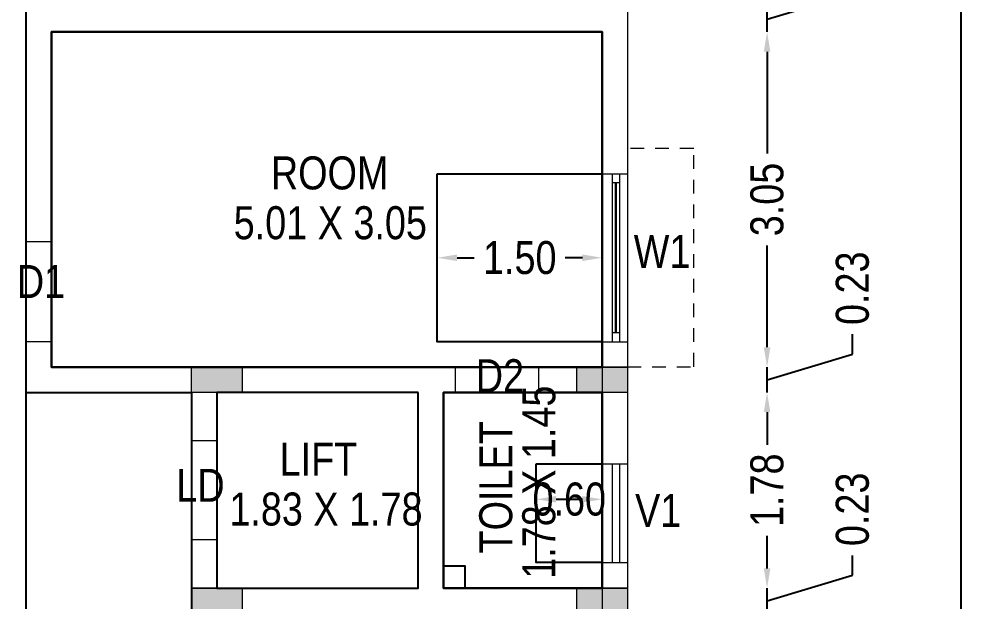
# Model space of a CAD drawing. Header units: metres. Extents: x 3750 to 6203, y 1588 to 3614.
# Drawn here: x 3768.42 to 3777.18, y 1786.37 to 1791.67 of the extents above; entities that cross this region are included whole.
import ezdxf

# ---------------------------------------------------------------- set-up
doc = ezdxf.new("R2010")
doc.units = ezdxf.units.M
doc.linetypes.add('HIDDEN2', pattern=[0.1875, 0.125, -0.0625])
for name, color, linetype in [('BLK_4_FLR_2_CARPET_AREA', 14, 'Continuous'), ('BLK_4_FLR_2_EXIT_WIDTH_DOOR', 2, 'Continuous'), ('BLK_4_FLR_2_LIFT_1', 30, 'Continuous'), ('BLK_4_FLR_2_REGULAR_ROOM_1', 2, 'Continuous'), ('BLK_4_FLR_2_ROOM_1_LIGHT_VENTILATION_1', 2, 'Continuous'), ('BLK_4_FLR_2_WASH', 30, 'Continuous'), ('BLK_4_FLR_2_WATER_CLOSET', 30, 'Continuous')]:
    doc.layers.add(name, color=color, linetype=linetype)
doc.styles.get("Standard").update_dxf_attribs({"font": 'swissc.ttf'})
doc.styles.add('style2a', font='swissc.ttf')
doc.dimstyles.new('ISO-25', dxfattribs={"dimtxt": 0.6, "dimasz": 0.18, "dimexe": 1.25, "dimexo": 0.625, "dimtad": 1, "dimdsep": 46, "dimtxsty": 'Standard', "dimcen": 0.18, "dimse1": 1, "dimse2": 1, "dimadec": 0, "dimazin": 0, "dimtfac": 1, "dimtmove": 0, "dimatfit": 3, "dimfxl": 0, "dimarcsym": 0})
doc.dimstyles.get("Standard").update_dxf_attribs({"dimtxt": 0.3, "dimasz": 0.18, "dimexe": 0.18, "dimexo": 0.0625, "dimgap": 0.09, "dimtad": 0, "dimzin": 0, "dimdsep": 46, "dimtxsty": 'style2a', "dimcen": 0.09, "dimse1": 1, "dimse2": 1, "dimadec": 0, "dimazin": 0, "dimtfac": 1, "dimtofl": 0, "dimtmove": 0, "dimatfit": 3, "dimfxl": 0, "dimtolj": 1, "dimtzin": 0, "dimarcsym": 0})

# ---------------------------------------------------------------- blocks, each defined once
blk = doc.blocks.new('*D136')
at = {"color": 0, "lineweight": -2, "ltscale": 10}
for p, q in [((3776.98720306331, 1805.851281191709), (3776.98720306331, 1794.35782823628)), ((3776.98720306331, 1781.827232423708), (3776.98720306331, 1793.320685379137))]:
    blk.add_line(p, q, dxfattribs=at)
at = {"color": 0, "ltscale": 10}
for points in [[(3776.95720306331, 1805.851281191709), (3777.017203063309, 1805.851281191709), (3776.98720306331, 1806.03128119171)], [(3776.95720306331, 1781.827232423708), (3777.017203063309, 1781.827232423708), (3776.98720306331, 1781.647232423708)]]:
    blk.add_solid(points, dxfattribs=at)
at = {"layer": 'Defpoints', "color": 0, "ltscale": 10}
for p in [(3773.951630812503, 1806.03128119171), (3776.98720306331, 1806.03128119171), (3773.95163081249, 1781.647232423708)]:
    blk.add_point(p, dxfattribs=at)
at = {"color": 0, "lineweight": 18, "ltscale": 10, "insert": (3776.987203063309, 1793.839256807707), "char_height": 0.3, "attachment_point": 5, "rotation": 90, "style": 'style2a'}
blk.add_mtext('\\A1;24.38', dxfattribs=at)
blk = doc.blocks.new('*D140')
at = {"color": 0, "lineweight": -2, "ltscale": 10}
for p, q in [((3775.221882712225, 1788.685242674043), (3775.221882712225, 1788.865242674042)), ((3775.99944764729, 1788.623512154562), (3775.99944764729, 1788.803512154562)), ((3775.221882712225, 1788.390242674043), (3775.99944764729, 1788.623512154562)), ((3775.221882712225, 1788.275242674043), (3775.221882712225, 1788.505242674042)), ((3775.221882712225, 1788.095242674042), (3775.221882712225, 1787.915242674043))]:
    blk.add_line(p, q, dxfattribs=at)
at = {"color": 0, "ltscale": 10}
for points in [[(3775.191882712225, 1788.685242674043), (3775.251882712225, 1788.685242674043), (3775.221882712225, 1788.505242674042)], [(3775.191882712225, 1788.095242674042), (3775.251882712225, 1788.095242674042), (3775.221882712225, 1788.275242674043)]]:
    blk.add_solid(points, dxfattribs=at)
at = {"layer": 'Defpoints', "color": 0, "ltscale": 10}
for p in [(3773.416700262917, 1788.505242674042), (3775.221882712225, 1788.505242674042), (3773.416700262919, 1788.275242674043)]:
    blk.add_point(p, dxfattribs=at)
at = {"color": 0, "lineweight": 18, "ltscale": 10, "insert": (3775.99944764729, 1789.222538128586), "char_height": 0.3, "attachment_point": 5, "rotation": 90, "style": 'style2a'}
blk.add_mtext('\\A1;0.23', dxfattribs=at)
blk = doc.blocks.new('*D141')
at = {"color": 0, "lineweight": -2, "ltscale": 10}
for p, q in [((3775.221869776923, 1786.673432576113), (3775.221869776923, 1786.853432576113)), ((3775.999434711987, 1786.611702056633), (3775.999434711987, 1786.791702056633)), ((3775.221869776923, 1786.378432576114), (3775.999434711987, 1786.611702056633)), ((3775.221869776923, 1786.263432576114), (3775.221869776923, 1786.493432576113)), ((3775.221869776923, 1786.083432576114), (3775.221869776923, 1785.903432576114))]:
    blk.add_line(p, q, dxfattribs=at)
at = {"color": 0, "ltscale": 10}
for points in [[(3775.191869776922, 1786.673432576113), (3775.251869776923, 1786.673432576113), (3775.221869776923, 1786.493432576113)], [(3775.191869776922, 1786.083432576114), (3775.251869776923, 1786.083432576114), (3775.221869776923, 1786.263432576114)]]:
    blk.add_solid(points, dxfattribs=at)
at = {"layer": 'Defpoints', "color": 0, "ltscale": 10}
for p in [(3773.416687327613, 1786.493432576113), (3775.221869776923, 1786.493432576113), (3773.416687327616, 1786.263432576114)]:
    blk.add_point(p, dxfattribs=at)
at = {"color": 0, "lineweight": 18, "ltscale": 10, "insert": (3775.999434711987, 1787.210728030658), "char_height": 0.3, "attachment_point": 5, "rotation": 90, "style": 'style2a'}
blk.add_mtext('\\A1;0.23', dxfattribs=at)
blk = doc.blocks.new('*D143')
at = {"color": 0, "lineweight": -2, "ltscale": 10}
for p, q in [((3775.221869776987, 1791.375242674043), (3775.221869776987, 1790.449560855861)), ((3775.221869776987, 1788.685242674043), (3775.221869776987, 1789.610924492224))]:
    blk.add_line(p, q, dxfattribs=at)
at = {"color": 0, "ltscale": 10}
for points in [[(3775.191869776988, 1791.375242674043), (3775.251869776987, 1791.375242674043), (3775.221869776987, 1791.555242674042)], [(3775.191869776988, 1788.685242674043), (3775.251869776987, 1788.685242674043), (3775.221869776987, 1788.505242674042)]]:
    blk.add_solid(points, dxfattribs=at)
at = {"layer": 'Defpoints', "color": 0, "ltscale": 10}
for p in [(3773.416687327627, 1791.555242674042), (3775.221869776987, 1791.555242674042), (3773.416700262917, 1788.505242674042)]:
    blk.add_point(p, dxfattribs=at)
at = {"color": 0, "lineweight": 18, "ltscale": 10, "insert": (3775.221869776987, 1790.030242674041), "char_height": 0.3, "attachment_point": 5, "rotation": 90, "style": 'style2a'}
blk.add_mtext('\\A1;3.05', dxfattribs=at)
blk = doc.blocks.new('*D144')
at = {"color": 0, "lineweight": -2, "ltscale": 10}
for p, q in [((3775.221882712267, 1788.095242674042), (3775.221882712267, 1787.798103858844)), ((3775.221882712267, 1786.673432576113), (3775.221882712267, 1786.970571391312))]:
    blk.add_line(p, q, dxfattribs=at)
at = {"color": 0, "ltscale": 10}
for points in [[(3775.191882712267, 1788.095242674042), (3775.251882712267, 1788.095242674042), (3775.221882712267, 1788.275242674043)], [(3775.191882712267, 1786.673432576113), (3775.251882712267, 1786.673432576113), (3775.221882712267, 1786.493432576113)]]:
    blk.add_solid(points, dxfattribs=at)
at = {"layer": 'Defpoints', "color": 0, "ltscale": 10}
for p in [(3773.416700262912, 1788.275242674043), (3775.221882712267, 1788.275242674043), (3773.416687327613, 1786.493432576113)]:
    blk.add_point(p, dxfattribs=at)
at = {"color": 0, "lineweight": 18, "ltscale": 10, "insert": (3775.221882712266, 1787.384337625075), "char_height": 0.3, "attachment_point": 5, "rotation": 90, "style": 'style2a'}
blk.add_mtext('\\A1;1.78', dxfattribs=at)
blk = doc.blocks.new('*D154')
at = {"color": 0, "lineweight": -2, "ltscale": 10}
for p, q in [((3775.221869776935, 1791.965242674043), (3775.221869776935, 1792.145242674043)), ((3775.999434712, 1791.903512154562), (3775.999434712, 1792.083512154562)), ((3775.221869776935, 1791.670242674042), (3775.999434712, 1791.903512154562)), ((3775.221869776935, 1791.555242674042), (3775.221869776935, 1791.785242674043)), ((3775.221869776935, 1791.375242674043), (3775.221869776935, 1791.195242674042))]:
    blk.add_line(p, q, dxfattribs=at)
at = {"color": 0, "ltscale": 10}
for points in [[(3775.191869776935, 1791.965242674043), (3775.251869776936, 1791.965242674043), (3775.221869776935, 1791.785242674043)], [(3775.191869776935, 1791.375242674043), (3775.251869776936, 1791.375242674043), (3775.221869776935, 1791.555242674042)]]:
    blk.add_solid(points, dxfattribs=at)
at = {"layer": 'Defpoints', "color": 0, "ltscale": 10}
for p in [(3773.416687327625, 1791.785242674043), (3775.221869776935, 1791.785242674043), (3773.416687327627, 1791.555242674042)]:
    blk.add_point(p, dxfattribs=at)
at = {"color": 0, "lineweight": 18, "ltscale": 10, "insert": (3775.999434712, 1792.502538128587), "char_height": 0.3, "attachment_point": 5, "rotation": 90, "style": 'style2a'}
blk.add_mtext('\\A1;0.23', dxfattribs=at)
blk = doc.blocks.new('*D210')
at = {"layer": 'BLK_4_FLR_2_ROOM_1_LIGHT_VENTILATION_1', "color": 0, "lineweight": -2}
for p, q in [((3772.401617877182, 1789.499850510883), (3772.557851643416, 1789.499850510883)), ((3773.541617877184, 1789.499850510883), (3773.385384110949, 1789.499850510883))]:
    blk.add_line(p, q, dxfattribs=at)
at = {"layer": 'BLK_4_FLR_2_ROOM_1_LIGHT_VENTILATION_1', "color": 0}
for points in [[(3772.401617877182, 1789.529850510882), (3772.401617877182, 1789.469850510883), (3772.221617877182, 1789.499850510883)], [(3773.541617877184, 1789.529850510882), (3773.541617877184, 1789.469850510883), (3773.721617877182, 1789.499850510883)]]:
    blk.add_solid(points, dxfattribs=at)
at = {"layer": 'Defpoints', "color": 0}
for p in [(3772.221617877182, 1789.499850510883, 3.668906841115462), (3773.721617877182, 1789.499850510883, 3.668906841115462), (3773.721617877182, 1789.499850510883)]:
    blk.add_point(p, dxfattribs=at)
at = {"layer": 'BLK_4_FLR_2_ROOM_1_LIGHT_VENTILATION_1', "color": 0, "insert": (3772.971617877182, 1789.499850510883), "char_height": 0.3, "attachment_point": 5, "style": 'style2a'}
blk.add_mtext('\\A1;1.50', dxfattribs=at)
blk = doc.blocks.new('*D214')
at = {"layer": 'BLK_4_FLR_2_ROOM_1_LIGHT_VENTILATION_1', "color": 0, "lineweight": -2}
blk.add_line((3773.301630812489, 1787.302018390679), (3773.54163081249, 1787.302018390679), dxfattribs=at)
at = {"layer": 'BLK_4_FLR_2_ROOM_1_LIGHT_VENTILATION_1', "color": 0}
for points in [[(3773.301630812489, 1787.332018390679), (3773.301630812489, 1787.272018390679), (3773.121630812489, 1787.302018390679)], [(3773.54163081249, 1787.332018390679), (3773.54163081249, 1787.272018390679), (3773.721630812489, 1787.302018390679)]]:
    blk.add_solid(points, dxfattribs=at)
at = {"layer": 'Defpoints', "color": 0}
for p in [(3773.721630812489, 1787.302018390679), (3773.121630812489, 1787.175289568575, 3.668906841115462), (3773.721630812489, 1787.175289568575, 3.668906841115462)]:
    blk.add_point(p, dxfattribs=at)
at = {"layer": 'BLK_4_FLR_2_ROOM_1_LIGHT_VENTILATION_1', "color": 0, "insert": (3773.421630812489, 1787.302018390679), "char_height": 0.3, "attachment_point": 5, "style": 'style2a'}
blk.add_mtext('\\A1;0.60', dxfattribs=at)
blk = doc.blocks.new('*D304')
at = {"layer": 'BLK_4_FLR_2_EXIT_WIDTH_DOOR', "color": 0, "lineweight": -2}
for p, q in [((3768.079179126369, 1789.825242674043), (3768.079179126369, 1790.005242674042)), ((3768.079179126369, 1789.645242674042), (3768.079179126369, 1788.735242674043)), ((3768.079179126369, 1788.555242674042), (3768.079179126369, 1786.520372544172))]:
    blk.add_line(p, q, dxfattribs=at)
at = {"layer": 'BLK_4_FLR_2_EXIT_WIDTH_DOOR', "color": 0}
for points in [[(3768.049179126368, 1789.825242674043), (3768.109179126369, 1789.825242674043), (3768.079179126369, 1789.645242674042)], [(3768.049179126368, 1788.555242674042), (3768.109179126369, 1788.555242674042), (3768.079179126369, 1788.735242674043)]]:
    blk.add_solid(points, dxfattribs=at)
at = {"layer": 'Defpoints', "color": 0}
for p in [(3768.481630812491, 1789.645242674042, 3.668906841115462), (3768.079179126369, 1788.735242674043), (3768.481630812491, 1788.735242674043, 3.668906841115462)]:
    blk.add_point(p, dxfattribs=at)
at = {"layer": 'BLK_4_FLR_2_EXIT_WIDTH_DOOR', "color": 0, "insert": (3767.300185619876, 1787.447807609106), "char_height": 0.3, "attachment_point": 5, "rotation": 90}
blk.add_mtext('0.91', dxfattribs=at)

msp = doc.modelspace()

# ---------------------------------------------------------------- hatches: boundary and pattern name
at = {"lineweight": 18, "ltscale": 10}
h = msp.add_hatch(color=256, dxfattribs=at)
h.dxf.hatch_style = 1
h.paths.add_polyline_path([(3769.986423802083, 1788.505242674042), (3769.986423802083, 1788.275242674039), (3770.446423802084, 1788.275242674039), (3770.446423802084, 1788.505242674042)])
h = msp.add_hatch(color=256, dxfattribs=at)
h.dxf.hatch_style = 1
h.paths.add_polyline_path([(3773.49164374779, 1788.505242674042), (3773.49164374779, 1788.275242674039), (3773.951643747793, 1788.275242674039), (3773.951643747793, 1788.505242674042)])
h = msp.add_hatch(color=256, dxfattribs=at)
h.dxf.hatch_style = 1
h.paths.add_polyline_path([(3769.986423802083, 1786.493432576112), (3769.986423802083, 1786.263432576109), (3770.446423802084, 1786.263432576109), (3770.446423802084, 1786.493432576112)])
h = msp.add_hatch(color=256, dxfattribs=at)
h.dxf.hatch_style = 1
h.paths.add_polyline_path([(3773.49164374779, 1786.493432576112), (3773.49164374779, 1786.263432576109), (3773.951643747793, 1786.263432576109), (3773.951643747793, 1786.493432576112)])

# ---------------------------------------------------------------- linework, layer by layer
for p, q in [((3773.95163081249, 1806.031281191708, 3.668906841115462), (3773.95163081249, 1781.647232423707, 3.668906841115462)), ((3768.481630812493, 1794.07205589331, 3.668906841115462), (3768.48163081249, 1789.645242674042, 3.668906841115462)), ((3768.7116308125, 1791.555242674041, 3.668906841115462), (3768.711630812496, 1789.645242674042, 3.668906841115462)), ((3768.7116308125, 1791.555242674041, 3.668906841115462), (3773.721630812491, 1791.555242674041, 3.668906841115462)), ((3773.721630812487, 1791.555242674041, 3.668906841115462), (3773.721630812491, 1781.877232423707, 3.668906841115462)), ((3768.711630812496, 1789.645242674042, 3.668906841115462), (3768.481630812493, 1789.645242674042, 3.668906841115462)), ((3768.481630812493, 1788.735242674041, 3.668906841115462), (3768.481630812493, 1788.275242674042, 3.668906841115462)), ((3768.711630812504, 1788.735242674041, 3.668906841115462), (3768.481630812493, 1788.735242674041, 3.668906841115462)), ((3768.7116308125, 1788.735242674041, 3.668906841115462), (3768.7116308125, 1788.505242674042, 3.668906841115462)), ((3772.386423802086, 1788.505242674042, 3.668906841115462), (3768.711630812504, 1788.505242674042, 3.668906841115462)), ((3772.386423802086, 1788.275242674042, 3.668906841115462), (3772.386423802084, 1788.505242674042, 3.668906841115462)), ((3773.951643747793, 1788.505242674042, 3.668906841115462), (3773.146423802085, 1788.505242674042, 3.668906841115462)), ((3773.146423802081, 1788.275242674042, 3.668906841115462), (3773.146423802085, 1788.505242674042, 3.668906841115462)), ((3772.046423802085, 1788.275242674042, 3.668906841115462), (3768.481630812493, 1788.275242674042, 3.668906841115462)), ((3769.986423802087, 1787.834337625076, 3.668906841115462), (3769.986423802083, 1788.275242674039, 3.668906841115462)), ((3770.216423802084, 1787.834337625076, 3.668906841115462), (3770.21642380208, 1788.275242674039, 3.668906841115462)), ((3772.046423802082, 1786.493432576112, 3.668906841115462), (3772.046423802082, 1788.275242674039, 3.668906841115462)), ((3772.386423802086, 1788.275242674042, 3.668906841115462), (3772.276423802086, 1788.275242674042, 3.668906841115462)), ((3772.276423802082, 1786.493432576112, 3.668906841115462), (3772.276423802082, 1788.275242674039, 3.668906841115462)), ((3773.951643747793, 1788.275242674042, 3.668906841115462), (3773.146423802081, 1788.275242674042, 3.668906841115462)), ((3770.21642380208, 1787.834337625076, 3.668906841115462), (3769.986423802087, 1787.834337625076, 3.668906841115462)), ((3769.986423802083, 1786.493432576112, 3.668906841115462), (3769.986423802087, 1786.934337625076, 3.668906841115462)), ((3770.21642380208, 1786.934337625076, 3.668906841115462), (3769.986423802087, 1786.934337625076, 3.668906841115462)), ((3770.21642380208, 1786.493432576112, 3.668906841115462), (3770.216423802084, 1786.934337625076, 3.668906841115462)), ((3772.046423802082, 1786.493432576112, 3.668906841115462), (3769.986423802083, 1786.493432576112, 3.668906841115462)), ((3773.951643747793, 1786.493432576112, 3.668906841115462), (3772.276423802082, 1786.493432576112, 3.668906841115462))]:
    msp.add_line(p, q, dxfattribs=at)
at = {"lineweight": 18}
for p, q in [((3773.721630812502, 1790.264451730082, 3.668906841115462), (3773.950231269699, 1790.264451730082, 3.668906841115462)), ((3773.813667548725, 1790.264451730082, 3.668906841115462), (3773.813667548725, 1788.735249291683, 3.668906841115462)), ((3773.877665639087, 1790.264451730082, 3.668906841115462), (3773.877665639087, 1788.735249291683, 3.668906841115462)), ((3773.877665639087, 1790.183241578898, 3.668906841115462), (3773.813667548725, 1790.183241578898, 3.668906841115462)), ((3773.877665639087, 1788.816459442865, 3.668906841115462), (3773.813667548725, 1788.816459442865, 3.668906841115462)), ((3773.721630812502, 1788.735249291683, 3.668906841115462), (3773.950231269699, 1788.735249291683, 3.668906841115462)), ((3773.721628277026, 1787.625289568575, 7.337813682230925), (3773.950228734225, 1787.625289568575, 7.337813682230925)), ((3773.81366501325, 1787.625289568575, 7.337813682230925), (3773.813665013252, 1786.725289568575, 7.337813682230925)), ((3773.877663103611, 1787.625289568575, 7.337813682230925), (3773.877663103611, 1786.725289568575, 7.337813682230925)), ((3773.721628277026, 1786.725289568575, 7.337813682230925), (3773.950228734225, 1786.725289568575, 7.337813682230925))]:
    msp.add_line(p, q, dxfattribs=at)
at = {"linetype": 'HIDDEN2', "lineweight": 18, "elevation": 3.668906841115462}
msp.add_lwpolyline([(3773.950232006499, 1788.508840246501), (3774.554122987976, 1788.508840246501), (3774.554122987976, 1790.494451730082), (3773.950232006499, 1790.494451730082)], dxfattribs=at)
at = {"lineweight": 18, "const_width": 0.0190500381, "elevation": 3.668906841115462}
msp.add_lwpolyline([(3773.845666593905, 1790.183241578898), (3773.845666593905, 1788.816459442865)], dxfattribs=at)
at = {"lineweight": 18, "ltscale": 10, "elevation": 3.668906841115462}
for points in [[(3769.986423802083, 1788.275242674043), (3769.986423802083, 1788.505242674042), (3770.446423802084, 1788.505242674042), (3770.446423802084, 1788.275242674039), (3769.986423802083, 1788.275242674039)], [(3773.49164374779, 1788.275242674043), (3773.49164374779, 1788.505242674042), (3773.951643747793, 1788.505242674042), (3773.951643747793, 1788.275242674039), (3773.49164374779, 1788.275242674039)], [(3769.986423802083, 1786.263432576113), (3769.986423802083, 1786.493432576112), (3770.446423802084, 1786.493432576112), (3770.446423802084, 1786.263432576109), (3769.986423802083, 1786.263432576109)], [(3773.49164374779, 1786.263432576113), (3773.49164374779, 1786.493432576112), (3773.951643747793, 1786.493432576112), (3773.951643747793, 1786.263432576109), (3773.49164374779, 1786.263432576109)]]:
    msp.add_lwpolyline(points, dxfattribs=at)
at = {"layer": 'BLK_4_FLR_2_CARPET_AREA', "elevation": 3.668906841115462}
for points in [[(3768.481630812493, 1805.801281191708), (3766.484015877285, 1805.801281191708), (3766.484015877285, 1781.877232423707), (3768.481630812493, 1781.877232423707)], [(3773.721630812487, 1791.555242674041), (3768.711630812504, 1791.555242674041), (3768.711630812504, 1788.505242674042), (3773.721630812487, 1788.505242674042)], [(3773.721630812489, 1786.263432576113), (3773.721630812491, 1781.877232423707), (3768.481630812493, 1781.877232423707), (3768.481630812493, 1788.275242674042), (3769.986423802083, 1788.275242674055), (3769.986423802083, 1786.263432576109)], [(3772.046423802085, 1788.275242674042), (3770.216423802082, 1788.275242674042), (3770.216423802082, 1786.493432576112), (3772.046423802085, 1786.493432576112)], [(3772.276423802082, 1786.493432576112), (3773.721630812488, 1786.493432576112), (3773.721630812488, 1788.275242674039), (3772.276423802082, 1788.275242674039)]]:
    msp.add_lwpolyline(points, close=True, dxfattribs=at)
at = {"layer": 'BLK_4_FLR_2_LIFT_1', "elevation": 3.668906841115462}
msp.add_lwpolyline([(3772.046423802085, 1788.275242674042), (3770.216423802082, 1788.275242674042), (3770.216423802082, 1786.493432576112), (3772.046423802085, 1786.493432576112)], close=True, dxfattribs=at)
at = {"layer": 'BLK_4_FLR_2_REGULAR_ROOM_1', "color": 2, "elevation": 3.668906841115462}
msp.add_lwpolyline([(3768.711630812504, 1791.555242674041), (3773.721630812487, 1791.555242674041), (3773.721630812487, 1788.505242674042), (3768.711630812504, 1788.505242674042)], close=True, dxfattribs=at)
at = {"layer": 'BLK_4_FLR_2_ROOM_1_LIGHT_VENTILATION_1', "color": 2}
for points, elevation in [([(3772.221617877182, 1790.264451730082), (3773.721617877182, 1790.264451730082), (3773.721617877182, 1788.735249291683), (3772.221617877182, 1788.735249291683)], 3.668906841115462), ([(3773.121630812489, 1787.625289568575), (3773.721630812489, 1787.625289568575), (3773.721630812489, 1786.725289568575), (3773.121630812489, 1786.725289568575)], 7.337813682230925)]:
    msp.add_lwpolyline(points, close=True, dxfattribs=dict(at, elevation=elevation))
at = {"layer": 'BLK_4_FLR_2_WASH', "color": 60, "elevation": 3.668906841115462}
msp.add_lwpolyline([(3772.276423802082, 1786.493432576112), (3772.476423802079, 1786.493432576112), (3772.476423802079, 1786.693432576112), (3772.276423802082, 1786.693432576112)], close=True, dxfattribs=at)
at = {"layer": 'BLK_4_FLR_2_WATER_CLOSET', "color": 1, "ltscale": 0.01, "elevation": 3.668906841115462}
msp.add_lwpolyline([(3772.276423802082, 1788.275242674039), (3773.721630812488, 1788.275242674039), (3773.721630812488, 1786.493432576112), (3772.276423802082, 1786.493432576112)], close=True, dxfattribs=at)

# ---------------------------------------------------------------- texts
at = {"lineweight": 18, "style": 'style2a'}
for s, p in [('ROOM', (3770.707505377893, 1790.122102755417)), ('5.01 X 3.05', (3770.368944343739, 1789.668721301675)), ('W1', (3774.008776036221, 1789.407514971857)), ('D1', (3768.396140316683, 1789.133680410317)), ('D2', (3772.571513692051, 1788.276646022989)), ('LIFT', (3770.786318618032, 1787.516740189292)), ('LD', (3769.847232988144, 1787.279109889868)), ('1.83 X 1.78', (3770.329298417268, 1787.063358735549)), ('V1', (3774.021090972731, 1787.050168707345))]:
    msp.add_text(s, height=0.3, dxfattribs=at).set_placement(p)
for s, p in [('1.78 X 1.45', (3773.294692844883, 1786.578477482823)), ('TOILET', (3772.903184683308, 1786.809091331389))]:
    msp.add_text(s, height=0.3, rotation=90, dxfattribs=at).set_placement(p)

# ---------------------------------------------------------------- dimensions: what is measured, and where the dimension line sits
at = {"lineweight": 18, "ltscale": 10}
for base, p1, p2, picture, middle in [((3776.98720306331, 1806.03128119171, 3.668906841115462), (3773.95163081249, 1781.647232423707, 3.668906841115462), (3773.951630812502, 1806.031281191708, 3.668906841115462), '*D136', (3776.987203063309, 1793.839256807707, 3.668906841115462)), ((3775.221869776935, 1791.785242674043, 3.668906841115462), (3773.416687327625, 1791.555242674041, 3.668906841115462), (3773.416687327623, 1791.785242674041, 3.668906841115462), '*D154', (3775.999434712, 1792.17351215456, 3.668906841115462)), ((3775.221869776987, 1791.555242674042, 3.668906841115462), (3773.416700262913, 1788.505242674042, 3.668906841115462), (3773.416687327625, 1791.555242674041, 3.668906841115462), '*D143', (3775.221869776987, 1790.030242674041, 3.668906841115462)), ((3775.221882712225, 1788.505242674042, 3.668906841115462), (3773.416700262917, 1788.275242674042, 3.668906841115462), (3773.416700262913, 1788.505242674042, 3.668906841115462), '*D140', (3775.99944764729, 1788.893512154561, 3.668906841115462)), ((3775.221882712267, 1788.275242674043, 3.668906841115462), (3773.41668732761, 1786.493432576112, 3.668906841115462), (3773.41670026291, 1788.275242674042, 3.668906841115462), '*D144', (3775.221882712266, 1787.384337625075, 3.668906841115462)), ((3775.221869776923, 1786.493432576113, 3.668906841115462), (3773.416687327614, 1786.263432576113, 3.668906841115462), (3773.41668732761, 1786.493432576112, 3.668906841115462), '*D141', (3775.999434711987, 1786.881702056632, 3.668906841115462))]:
    dim = msp.add_linear_dim(base=base, p1=p1, p2=p2, angle=90, dimstyle='Standard', override={"dimtmove": 1}, dxfattribs=at)
    dim.commit()
    dim.dimension.update_dxf_attribs({"geometry": picture, "text_midpoint": middle})
at = {"layer": 'BLK_4_FLR_2_EXIT_WIDTH_DOOR'}
dim = msp.add_aligned_dim(p1=(3768.48163081249, 1789.645242674042, 3.668906841115462), p2=(3768.48163081249, 1788.735242674041, 3.668906841115462), distance=-0.4024516861209122, dimstyle='ISO-25', override={"dimtxt": 0.3}, dxfattribs=at)
dim.commit()
dim.dimension.update_dxf_attribs({"geometry": '*D304', "text_midpoint": (3767.300185619876, 1787.447807609106)})
at = {"layer": 'BLK_4_FLR_2_ROOM_1_LIGHT_VENTILATION_1', "color": 232}
dim = msp.add_linear_dim(base=(3773.721617877182, 1789.499850510883), p1=(3772.221617877182, 1789.499850510883, 3.668906841115462), p2=(3773.721617877182, 1789.499850510883, 3.668906841115462), dimstyle='Standard', override={"dimtxt": 0.3, "dimdec": 2, "dimtxsty": 'style2a'}, dxfattribs=at)
dim.commit()
dim.dimension.update_dxf_attribs({"geometry": '*D210', "text_midpoint": (3772.971617877182, 1789.499850510883)})
dim = msp.add_linear_dim(base=(3773.721630812489, 1787.302018390679, 3.668906841115462), p1=(3773.121630812489, 1787.175289568575, 7.337813682230925), p2=(3773.721630812489, 1787.175289568575, 7.337813682230925), dimstyle='Standard', override={"dimtxt": 0.3, "dimdec": 2, "dimtxsty": 'style2a'}, dxfattribs=at)
dim.commit()
dim.dimension.update_dxf_attribs({"geometry": '*D214', "text_midpoint": (3773.421630812489, 1787.302018390679, 3.668906841115462), "dimtype": 160})

doc.saveas('drawing.dxf')
